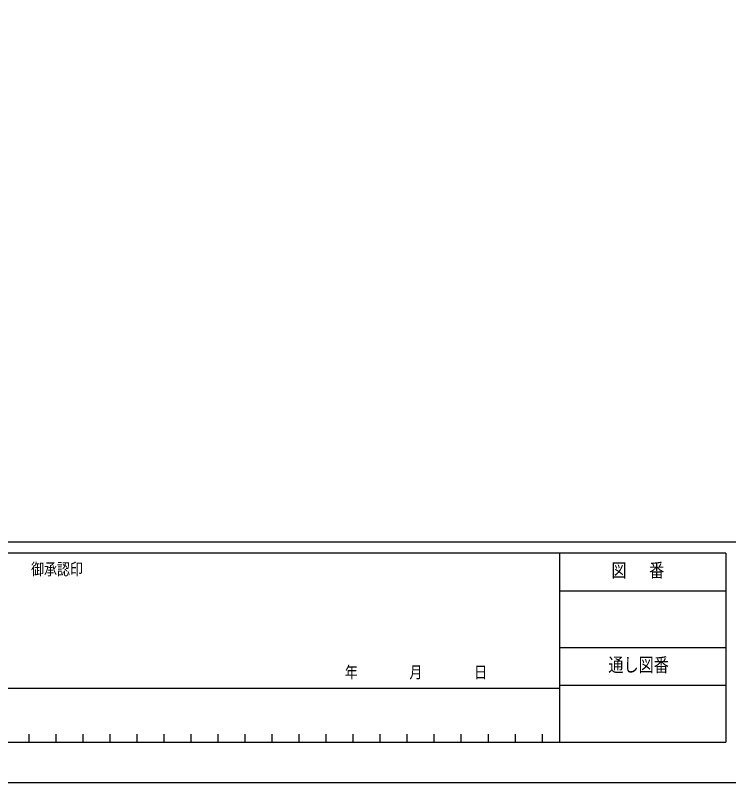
# Model space of a CAD drawing. Units: millimetres, scale not verified. Extents: x -2102 to 2103, y -1485 to 1485.
# Drawn here: x 1105 to 1765, y -1485 to -775 of the extents above; entities that cross this region are included whole.
import ezdxf
from ezdxf.enums import TextEntityAlignment as Align

# ---------------------------------------------------------------- set-up
doc = ezdxf.new("R2010")
doc.units = ezdxf.units.MM
doc.header["$LTSCALE"] = 8
doc.layers.add('0-6_YKK_ZWAK', color=7, linetype='Continuous')
doc.styles.add('ＭＳ ゴシック', font='')
doc.styles.get('ＭＳ ゴシック').set_extended_font_data('MS Gothic')

msp = doc.modelspace()

# ---------------------------------------------------------------- linework, layer by layer
at = {"layer": '0-6_YKK_ZWAK'}
for p, q in [((1947.61, -1262.4), (-1952.39, -1262.4)), ((1608.86, -1272.4), (1092.61, -1272.4)), ((1608.86, -1272.4), (1608.86, -1447.4)), ((1762.61, -1272.4), (1608.86, -1272.4)), ((1762.61, -1272.4), (1762.61, -1447.4)), ((1608.86, -1307.4), (1762.61, -1307.4)), ((1608.86, -1359.9), (1762.61, -1359.9)), ((1092.61, -1397.4), (1608.86, -1397.4)), ((1762.61, -1394.9), (1608.86, -1394.9)), ((1117.61, -1439.9), (1117.61, -1447.4)), ((1142.61, -1439.9), (1142.61, -1447.4)), ((1167.61, -1439.9), (1167.61, -1447.4)), ((1192.61, -1439.9), (1192.61, -1447.4)), ((1217.61, -1439.9), (1217.61, -1447.4)), ((1242.61, -1439.9), (1242.61, -1447.4)), ((1267.61, -1439.9), (1267.61, -1447.4)), ((1292.61, -1439.9), (1292.61, -1447.4)), ((1317.61, -1439.9), (1317.61, -1447.4)), ((1342.61, -1439.9), (1342.61, -1447.4)), ((1367.61, -1439.9), (1367.61, -1447.4)), ((1392.61, -1439.9), (1392.61, -1447.4)), ((1417.61, -1439.9), (1417.61, -1447.4)), ((1442.61, -1439.9), (1442.61, -1447.4)), ((1467.61, -1439.9), (1467.61, -1447.4)), ((1492.61, -1439.9), (1492.61, -1447.4)), ((1517.61, -1439.9), (1517.61, -1447.4)), ((1542.61, -1439.9), (1542.61, -1447.4)), ((1567.61, -1439.9), (1567.61, -1447.4)), ((1592.61, -1439.9), (1592.61, -1447.4)), ((1092.61, -1447.4), (1608.86, -1447.4)), ((1608.86, -1447.4), (1762.61, -1447.4))]:
    msp.add_line(p, q, dxfattribs=at)
msp.add_lwpolyline([(-2102.4, -1484.9), (2102.6, -1484.9), (2102.6, 1485.1), (-2102.4, 1485.1)], close=True, dxfattribs=at)

# ---------------------------------------------------------------- texts
at = {"layer": '0-6_YKK_ZWAK', "style": 'ＭＳ ゴシック', "width": 0.8}
for s, height, p in [('御承認印', 11, (1119.669, -1296.15)), ('図\u3000 番', 12.83, (1656.802, -1298.65)), ('通し図番', 12.83, (1654.002, -1386.15)), ('年        月        日', 11, (1410.053, -1391.507))]:
    msp.add_text(s, height=height, dxfattribs=at).set_placement(p, align=Align.BOTTOM_LEFT)

doc.saveas('drawing.dxf')
